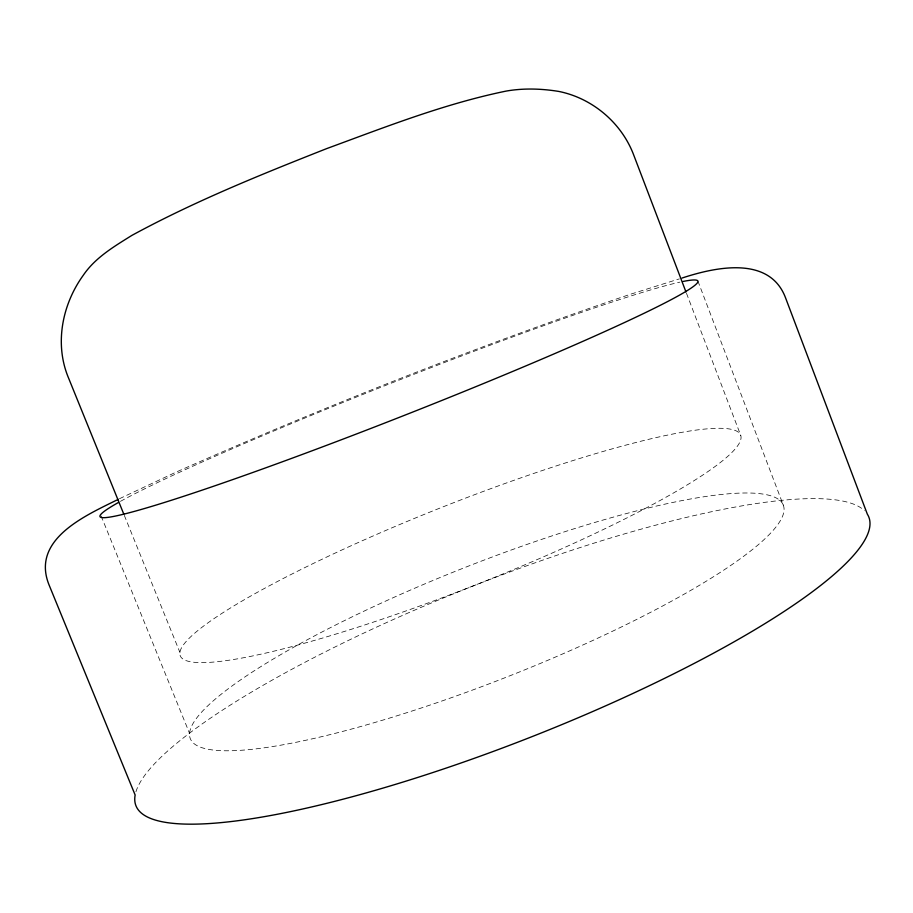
<?xml version="1.0" encoding="UTF-8"?>
<svg xmlns="http://www.w3.org/2000/svg" width="913" height="913" viewBox="0 0 913 913"><rect width="100%" height="100%" fill="white"/><g stroke="black" fill="none" stroke-linecap="round" stroke-linejoin="round"><path stroke-width="0.68" stroke-dasharray="4.57 3.42" d="M119.477 498.703L176.004 472.147C324.743 406.353 476.221 346.575 630.244 294.306L679.375 278.876M124.305 515.377L179.952 652.475M101.138 516.016L189.607 733.493M697.897 281.056L783.308 505.151A318.637 58.615 -21.5 0 1 356.915 727.581A318.637 58.615 -21.5 0 1 320.235 632.903A318.637 58.615 -21.5 0 1 783.308 505.151M686.496 293.313L740.785 435.558A301.096 42.283 -21.5 0 1 331.67 635.345A301.096 42.283 -21.5 0 1 309.016 565.546A301.096 42.283 -21.5 0 1 740.785 435.558M135.934 791.811A393.834 80.88 -21.5 0 1 484.849 581.41A393.834 80.88 -21.5 0 1 864.349 510.572M120.436 501.363A321.308 17.37 -21.5 0 1 402.302 378.838A321.308 17.37 -21.5 0 1 679.831 282.151"/><path stroke-width="1.37" d="M118.245 499.343C86.541 515.172 30.665 538.853 48.971 584.719L135.147 795.006A393.834 80.88 -21.5 0 0 515.925 742.897A393.834 80.88 -21.5 0 0 867.35 514.19L785.454 297.592C769.271 255.126 714.776 267.269 682.045 278.043M123.769 514.065L68.658 378.279C54.244 344.315 62.061 304.668 83.231 275.338C95.272 257.569 114.068 246.533 131.86 235.406C194.389 201.385 260.536 174.714 326.66 148.614C385.537 126.975 444.369 103.785 505.996 91.117C523.4 88.025 541.386 88.607 558.779 91.426C592.446 98.17 621.639 122.913 633.725 155.062L685.983 291.977M683.186 281.444A321.308 17.37 -21.5 0 1 393.435 419.649A321.308 17.37 -21.5 0 1 118.336 502.538"/></g></svg>
